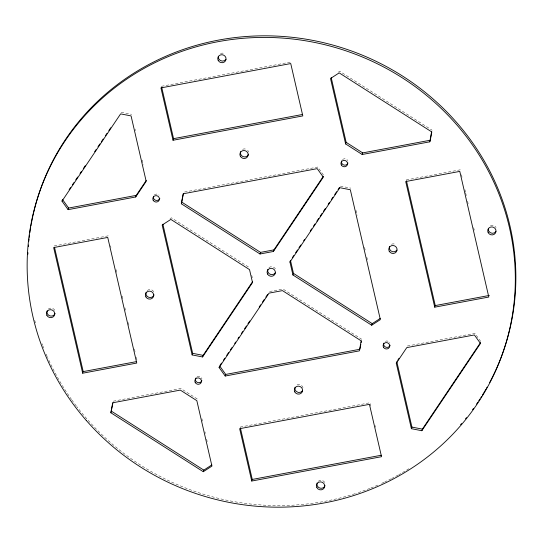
<?xml version="1.0" encoding="UTF-8"?>
<svg xmlns="http://www.w3.org/2000/svg" width="543" height="543" viewBox="0 0 543 543"><rect width="100%" height="100%" fill="white"/><g stroke="black" fill="none" stroke-linecap="round" stroke-linejoin="round"><path stroke-width="0.41" stroke-dasharray="2.71 2.04" d="M338.377 72.144L339.714 71.276L432.119 130.225M170.04 218.673L171.378 217.811L250.058 268.011M161.468 86.303L291.258 61.963M184.525 192.032L317.743 167.047L323.845 175.559M54.191 245.965L108.267 235.825M406.239 179.943L460.321 169.796L460.702 171.452M269.593 291.523L282.971 289.019L361.719 339.266M113.236 401.189L180.833 388.51L197.367 399.057M407.304 346.02L474.901 333.341L481.003 341.852M240.182 427.09L369.966 402.75L370.726 406.021M121.157 112.279L131.603 114.322M340.4 186.106L350.846 188.143M461.462 174.758L462.039 177.235M464.903 189.636L465.473 192.113M465.663 192.941L466.43 196.247M467.571 201.209L468.147 203.686M473.679 227.66L474.256 230.137M355.977 210.338L357.118 215.266M364.536 247.323L365.296 250.608M366.817 257.185L367.387 259.649M375.261 425.651L375.634 427.287M251.742 275.301L252.305 277.731M135.003 129.044L135.377 130.68M142.178 160.124L143.311 165.031M201.901 418.694L202.471 421.144M204.928 431.78L205.302 433.416M206.625 439.138L207.195 441.595M110.562 245.741L110.942 247.398M116.1 269.715L116.86 273.02M122.209 296.166L122.969 299.471M124.876 307.738L125.453 310.216M128.318 322.617L129.078 325.922M134.426 349.061L135.187 352.366M136.334 357.328L136.904 359.805M318.279 481.261A4.174 3.977 18.3 0 1 324.782 482.53M268.948 267.679A4.174 3.977 18.3 0 1 275.45 268.948M342.538 159.561A3.339 3.183 18.3 0 1 347.737 160.572M385.401 341.316A3.339 3.183 18.3 0 1 389.888 342.789M195.88 377.711A3.339 3.183 18.3 0 1 196.437 377.086M197.15 376.625A3.339 3.183 18.3 0 1 201.935 378.892M154.409 194.842A3.339 3.183 18.3 0 1 159.106 195.161M408.845 468.738A245.205 233.728 18.3 0 1 398.772 474.697M398.087 475.077A245.205 233.728 18.3 0 1 391.883 478.397M391.184 478.756A245.205 233.728 18.3 0 1 384.865 481.872M384.159 482.211A245.205 233.728 18.3 0 1 380.595 483.854M377.724 485.123A245.205 233.728 18.3 0 1 370.475 488.15M369.742 488.435A245.205 233.728 18.3 0 1 355.665 493.492M354.912 493.73A245.205 233.728 18.3 0 1 76.767 406.564M76.285 405.94A245.205 233.728 18.3 0 1 72.063 400.225M71.608 399.58A245.205 233.728 18.3 0 1 47.56 357.369M47.248 356.656A245.205 233.728 18.3 0 1 45.408 352.346M43.657 348.002A245.205 233.728 18.3 0 1 42.816 345.823M42.537 345.097A245.205 233.728 18.3 0 1 41.994 343.638M35.417 322.902A245.205 233.728 18.3 0 1 34.643 319.895M220.506 53.526A4.174 3.977 18.3 0 1 224.659 53.805M490.478 225.725A4.174 3.977 18.3 0 1 496.085 227.571M48.313 309.062A4.174 3.977 18.3 0 1 54.809 310.331M297.055 384.946A4.174 3.977 18.3 0 1 303.042 387.783M147.275 290.505A4.174 3.977 18.3 0 1 154.144 292.758M242.64 149.318A4.174 3.977 18.3 0 1 246.793 149.603M247.628 150.296A4.174 3.977 18.3 0 1 248.619 152.155M391.517 244.282A4.174 3.977 18.3 0 1 395.664 244.567"/><path stroke-width="0.81" d="M110.881 412.782L112.706 402.784L180.303 390.105L196.837 400.659L211.953 466.091L203.279 471.718L110.881 412.782L112.93 402.852M181.342 203.781L183.167 193.783L317.214 168.642L323.316 177.154L273.407 251.477L260.022 253.981L181.342 203.781L183.391 193.851M360.81 344.262L359.9 349.264L225.732 374.426L225.202 376.027L359.371 350.859L361.197 340.861L282.448 290.614L269.063 293.125L219.1 367.516L225.202 376.027M361.115 342.599L361.421 340.929M429.771 141.818L431.59 131.82L339.185 72.877L330.511 78.497L345.626 143.936L362.174 154.497L429.771 141.818L430.3 140.223L362.697 152.902L346.156 142.334L331.23 77.717M430.45 139.388L431.814 131.888M61.997 201.141L62.526 199.539L68.628 208.05L68.099 209.652L135.696 196.973L146.189 181.355L131.073 115.917L120.627 113.874L61.997 201.141L68.099 209.652M135.696 196.973L136.225 195.378L146.257 180.432M82.679 373.204L53.662 247.567L107.738 237.427L136.761 363.057L82.679 373.204L83.208 371.602L54.572 247.622M173.034 140.25L160.938 87.905L290.729 63.558L302.818 115.91L173.034 140.25L173.556 138.655L161.658 87.124M192.127 354.918L162.167 225.033L170.848 219.406L249.529 269.613L252.522 282.57L202.566 356.961L192.127 354.918L192.656 353.323L162.886 224.252M202.566 356.961L203.089 355.36L252.576 281.674M219.1 367.516L219.63 365.914L225.732 374.426M260.022 253.981L260.552 252.386L273.93 249.875L323.37 176.258M273.407 251.477L273.93 249.875M203.279 471.718L203.808 470.123L211.818 464.93M289.948 262.031L290.478 260.43L293.471 273.387L292.942 274.989L371.69 325.23L380.358 319.61L350.316 189.745L339.87 187.702L289.948 262.031L292.942 274.989M345.626 143.936L346.156 142.334M251.742 481.037L239.653 428.692L369.444 404.345L381.532 456.697L251.742 481.037L252.271 479.442L240.373 427.911M362.174 154.497L362.697 152.902M371.69 325.23L372.22 323.635L380.222 318.442M396.281 363.253L396.811 361.652L411.927 427.09L411.397 428.685L421.836 430.728L480.474 343.454L474.372 334.943L406.775 347.615L396.281 363.253L411.397 428.685M434.733 307.175L405.709 181.538L459.792 171.398L488.809 297.035L434.733 307.175L435.262 305.573L406.429 180.765M421.836 430.728L422.366 429.126L480.528 342.558M397.72 360.294L399.091 358.258M69.144 189.69L70.563 187.579M72.457 184.763L73.875 182.652M75.769 179.835L77.656 177.025M80.025 173.502L81.443 171.391M83.33 168.574L85.224 165.764M94.679 151.687L96.097 149.576M97.991 146.759L99.878 143.949M101.297 141.838L103.19 139.022M105.552 135.499L106.971 133.388M108.865 130.578L110.752 127.761M220.098 365.215L221.517 363.111M223.404 360.301L224.816 358.197M226.702 355.387L228.583 352.583M230.47 349.773L231.888 347.669M234.712 343.461L235.655 342.056M238.01 338.547L238.954 337.142M241.309 333.633L242.728 331.529M244.615 328.719L246.495 325.915M247.913 323.811L249.794 321.001M259.221 306.965L260.64 304.861M262.52 302.051L264.407 299.247M265.826 297.143L267.706 294.333M292.365 257.626L293.777 255.522M295.657 252.719L297.544 249.916M298.955 247.812L300.836 245.002M303.666 240.8L304.609 239.395M310.257 230.979L311.668 228.874M313.555 226.071L314.967 223.967M316.854 221.164L318.734 218.361M320.146 216.257L322.033 213.453M323.445 211.349L325.325 208.546M328.155 204.338L329.567 202.234M331.447 199.43L332.866 197.326M334.746 194.516L336.633 191.713M338.045 189.609L339.456 187.505M173.556 138.655L302.512 114.464M68.628 208.05L136.225 195.378M83.208 371.602L136.456 361.618M435.262 305.573L489.338 295.433M252.271 479.442L381.227 455.251M192.656 353.323L203.089 355.36M411.927 427.09L422.366 429.126M181.871 202.186L260.552 252.386M293.471 273.387L372.22 323.635M111.41 411.187L203.808 470.123M32.967 215.483A245.205 233.728 18.3 0 1 344.744 48.66A245.205 233.728 18.3 0 1 496.73 368.005M496.417 368.704A245.205 233.728 18.3 0 1 489.698 382.448M487.119 387.152A245.205 233.728 18.3 0 1 486.365 388.489M485.978 389.155A245.205 233.728 18.3 0 1 482.442 395.073M481.627 396.376A245.205 233.728 18.3 0 1 480.813 397.673M479.978 398.962A245.205 233.728 18.3 0 1 478.722 400.883M477.867 402.166A245.205 233.728 18.3 0 1 476.578 404.067M473.482 408.465A245.205 233.728 18.3 0 1 472.573 409.707M466.491 417.628A245.205 233.728 18.3 0 1 465.521 418.829M461.57 423.547A245.205 233.728 18.3 0 1 460.566 424.714M27.883 254.172A245.205 233.728 18.3 0 1 27.951 252.644M28.345 246.515A245.205 233.728 18.3 0 1 28.474 244.988M28.827 241.173A245.205 233.728 18.3 0 1 29.071 238.886M29.247 237.366A245.205 233.728 18.3 0 1 29.532 235.085M29.838 232.804A245.205 233.728 18.3 0 1 30.646 227.503M30.903 225.997A245.205 233.728 18.3 0 1 31.161 224.49M31.304 223.736A245.205 233.728 18.3 0 1 32.804 216.229M325.06 485.585A4.174 3.977 18.3 0 1 319.854 488.062A4.174 3.977 18.3 0 1 317.132 482.978M275.274 272.939A4.174 3.977 18.3 0 1 267.801 269.396M347.961 163.015A3.339 3.183 18.3 0 1 343.8 164.997A3.339 3.183 18.3 0 1 341.622 160.932M390.118 345.233A3.339 3.183 18.3 0 1 385.951 347.215A3.339 3.183 18.3 0 1 383.772 343.149M201.86 380.541A3.339 3.183 18.3 0 1 197.7 382.523A3.339 3.183 18.3 0 1 195.514 378.457M159.832 198.304A3.339 3.183 18.3 0 1 155.665 200.279A3.339 3.183 18.3 0 1 153.486 196.213M225.942 59.357A4.174 3.977 18.3 0 1 218.279 56.839M495.915 231.556A4.174 3.977 18.3 0 1 488.252 229.037M55.094 313.386A4.174 3.977 18.3 0 1 49.881 315.863A4.174 3.977 18.3 0 1 47.16 310.779M302.492 390.784A4.174 3.977 18.3 0 1 295.019 387.24M154.056 294.829A4.174 3.977 18.3 0 1 148.843 297.299A4.174 3.977 18.3 0 1 146.121 292.215M248.531 154.219A4.174 3.977 18.3 0 1 243.325 156.696A4.174 3.977 18.3 0 1 240.603 151.612M396.947 250.119A4.174 3.977 18.3 0 1 389.474 246.576M86.256 420.404A245.205 233.728 18.3 0 0 501.651 356.127A245.205 233.728 18.3 0 0 225.8 40.365A245.205 233.728 18.3 0 0 86.256 420.404M218.218 60.47A4.174 3.977 18.3 0 0 225.413 60.959A4.174 3.977 18.3 0 0 222.08 54.728A4.174 3.977 18.3 0 0 218.218 60.47M488.191 232.669A4.174 3.977 18.3 0 0 495.386 233.157A4.174 3.977 18.3 0 0 492.046 226.926A4.174 3.977 18.3 0 0 488.191 232.669M46.915 315.429A4.174 3.977 18.3 0 0 54.103 315.917A4.174 3.977 18.3 0 0 50.77 309.693A4.174 3.977 18.3 0 0 46.915 315.429M316.881 487.628A4.174 3.977 18.3 0 0 324.076 488.116A4.174 3.977 18.3 0 0 320.743 481.892A4.174 3.977 18.3 0 0 316.881 487.628M267.55 274.052A4.174 3.977 18.3 0 0 274.744 274.534A4.174 3.977 18.3 0 0 271.412 268.31A4.174 3.977 18.3 0 0 267.55 274.052M341.316 164.97A3.339 3.183 18.3 0 0 347.072 165.364A3.339 3.183 18.3 0 0 344.405 160.382A3.339 3.183 18.3 0 0 341.316 164.97M383.467 347.187A3.339 3.183 18.3 0 0 389.222 347.581A3.339 3.183 18.3 0 0 386.555 342.599A3.339 3.183 18.3 0 0 383.467 347.187M195.215 382.496A3.339 3.183 18.3 0 0 200.971 382.89A3.339 3.183 18.3 0 0 198.297 377.908A3.339 3.183 18.3 0 0 195.215 382.496M153.187 200.258A3.339 3.183 18.3 0 0 158.936 200.645A3.339 3.183 18.3 0 0 156.269 195.663A3.339 3.183 18.3 0 0 153.187 200.258M294.774 391.89A4.174 3.977 18.3 0 0 301.962 392.379A4.174 3.977 18.3 0 0 298.63 386.154A4.174 3.977 18.3 0 0 294.774 391.89M145.877 296.872A4.174 3.977 18.3 0 0 153.072 297.36A4.174 3.977 18.3 0 0 149.732 291.129A4.174 3.977 18.3 0 0 145.877 296.872M240.352 156.262A4.174 3.977 18.3 0 0 247.547 156.751A4.174 3.977 18.3 0 0 244.214 150.526A4.174 3.977 18.3 0 0 240.352 156.262M389.229 251.233A4.174 3.977 18.3 0 0 396.424 251.714A4.174 3.977 18.3 0 0 393.084 245.49A4.174 3.977 18.3 0 0 389.229 251.233"/></g></svg>
